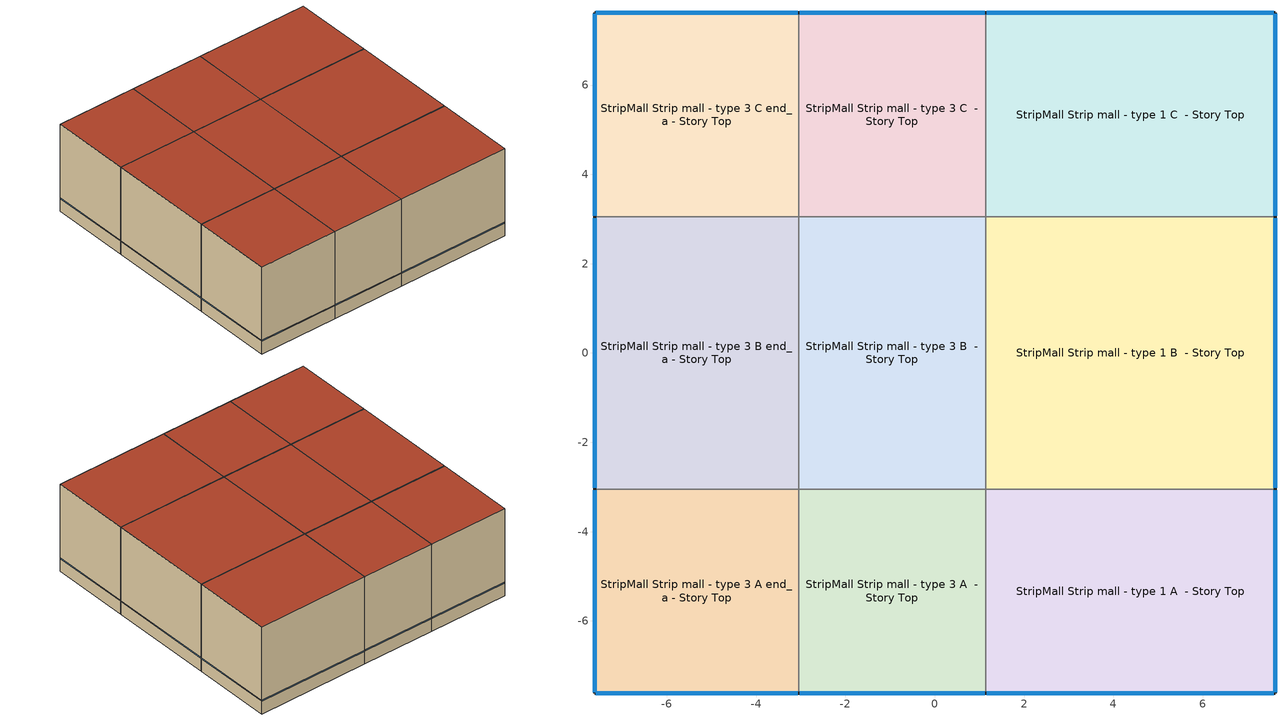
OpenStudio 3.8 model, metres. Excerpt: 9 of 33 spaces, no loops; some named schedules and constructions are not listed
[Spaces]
StripMall Strip mall - type 3 A end_a - Story Top
 floor adiabatic (Typical Interior Floor): -7.62,-7.62 -7.62,-3.05 -3.05,-3.05 -3.05,-7.62 z10.36
 wall outside: -7.62,-3.05 -7.62,-7.62 -3.05,-7.62 z10.36:15.54
 wall to StripMall Strip mall - type 3 B end_a - Story Top: -3.05,-3.05 -7.62,-3.05 z10.36:15.54
 wall to StripMall Strip mall - type 3 A  - Story Top: -3.05,-7.62 -3.05,-3.05 z10.36:15.54
 window (Window U-0.75 SHGC 0.65): -7.62,-3.07 -7.62,-7.59 / -7.59,-7.62 -3.07,-7.62 z11.13:11.18
 roof outside: -3.05,-7.62 -3.05,-3.05 -7.62,-3.05 -7.62,-7.62 z15.54
StripMall Strip mall - type 3 B end_a - Story Top
 floor adiabatic (Typical Interior Floor): -7.62,-3.05 -7.62,3.05 -3.05,3.05 -3.05,-3.05 z10.36
 wall outside: -7.62,3.05 -7.62,-3.05 z10.36:15.54
 wall to StripMall Strip mall - type 3 C end_a - Story Top: -3.05,3.05 -7.62,3.05 z10.36:15.54
 wall to StripMall Strip mall - type 3 B  - Story Top: -3.05,-3.05 -3.05,3.05 z10.36:15.54
 window (Window U-0.75 SHGC 0.65): -7.62,3.02 -7.62,-3.02 z11.13:11.18
 roof outside: -3.05,-3.05 -3.05,3.05 -7.62,3.05 -7.62,-3.05 z15.54
StripMall Strip mall - type 3 C end_a - Story Top
 floor adiabatic (Typical Interior Floor): -7.62,3.05 -7.62,7.62 -3.05,7.62 -3.05,3.05 z10.36
 wall outside: -3.05,7.62 -7.62,7.62 -7.62,3.05 z10.36:15.54
 wall to StripMall Strip mall - type 3 C  - Story Top: -3.05,3.05 -3.05,7.62 z10.36:15.54
 window (Window U-0.75 SHGC 0.65): -7.62,7.59 -7.62,3.07 / -3.07,7.62 -7.59,7.62 z11.13:11.18
 roof outside: -3.05,3.05 -3.05,7.62 -7.62,7.62 -7.62,3.05 z15.54
StripMall Strip mall - type 3 A  - Story Top
 floor adiabatic (Typical Interior Floor): -3.05,-7.62 -3.05,-3.05 1.14,-3.05 1.14,-7.62 z10.36
 wall outside: -3.05,-7.62 1.14,-7.62 z10.36:15.54
 wall to StripMall Strip mall - type 3 B  - Story Top: 1.14,-3.05 -3.05,-3.05 z10.36:15.54
 wall to StripMall Strip mall - type 1 A  - Story Top: 1.14,-7.62 1.14,-3.05 z10.36:15.54
 window (Window U-0.75 SHGC 0.65): -3.02,-7.62 1.12,-7.62 z11.13:11.18
 roof outside: 1.14,-7.62 1.14,-3.05 -3.05,-3.05 -3.05,-7.62 z15.54
StripMall Strip mall - type 3 B  - Story Top
 floor adiabatic (Typical Interior Floor): -3.05,-3.05 -3.05,3.05 1.14,3.05 1.14,-3.05 z10.36
 wall to StripMall Strip mall - type 3 C  - Story Top: 1.14,3.05 -3.05,3.05 z10.36:15.54
 wall to StripMall Strip mall - type 1 B  - Story Top: 1.14,-3.05 1.14,3.05 z10.36:15.54
 roof outside: 1.14,-3.05 1.14,3.05 -3.05,3.05 -3.05,-3.05 z15.54
StripMall Strip mall - type 3 C  - Story Top
 floor adiabatic (Typical Interior Floor): -3.05,3.05 -3.05,7.62 1.14,7.62 1.14,3.05 z10.36
 wall outside: 1.14,7.62 -3.05,7.62 z10.36:15.54
 wall to StripMall Strip mall - type 1 C  - Story Top: 1.14,3.05 1.14,7.62 z10.36:15.54
 window (Window U-0.75 SHGC 0.65): 1.12,7.62 -3.02,7.62 z11.13:11.18
 roof outside: 1.14,3.05 1.14,7.62 -3.05,7.62 -3.05,3.05 z15.54
StripMall Strip mall - type 1 A  - Story Top
 floor adiabatic (Typical Interior Floor): 1.14,-7.62 1.14,-3.05 7.62,-3.05 7.62,-7.62 z10.36
 wall outside: 1.14,-7.62 7.62,-7.62 7.62,-3.05 z10.36:15.54
 wall to StripMall Strip mall - type 1 B  - Story Top: 7.62,-3.05 1.14,-3.05 z10.36:15.54
 window (Window U-0.75 SHGC 0.65): 1.17,-7.62 7.59,-7.62 / 7.62,-7.59 7.62,-3.07 z11.13:11.18
 roof outside: 7.62,-7.62 7.62,-3.05 1.14,-3.05 1.14,-7.62 z15.54
StripMall Strip mall - type 1 B  - Story Top
 floor adiabatic (Typical Interior Floor): 1.14,-3.05 1.14,3.05 7.62,3.05 7.62,-3.05 z10.36
 wall outside: 7.62,-3.05 7.62,3.05 z10.36:15.54
 wall to StripMall Strip mall - type 1 C  - Story Top: 7.62,3.05 1.14,3.05 z10.36:15.54
 window (Window U-0.75 SHGC 0.65): 7.62,-3.02 7.62,3.02 z11.13:11.18
 roof outside: 7.62,-3.05 7.62,3.05 1.14,3.05 1.14,-3.05 z15.54
StripMall Strip mall - type 1 C  - Story Top
 floor adiabatic (Typical Interior Floor): 1.14,3.05 1.14,7.62 7.62,7.62 7.62,3.05 z10.36
 wall outside: 7.62,3.05 7.62,7.62 1.14,7.62 z10.36:15.54
 window (Window U-0.75 SHGC 0.65): 7.59,7.62 1.17,7.62 / 7.62,3.07 7.62,7.59 z11.13:11.18
 roof outside: 7.62,3.05 7.62,7.62 1.14,7.62 1.14,3.05 z15.54
[Schedule:Day]
Clothing Schedule Default Winter Clothes; FullServiceRestaurant Bldg Occ Summer Design Day; FoodService_Restaurant BLDG_LIGHT_EndUseData Summer Design Day; FoodService_Restaurant BLDG_EQUIP_EndUseData Summer Design Day; Mercantile_Retail BLDG_EQUIP_EndUseData Summer Design Day; StripMall Infil Half On Winter Design Day; FoodService_Restaurant BLDG_LIGHT_EndUseData Summer Design Day 1; Mercantile_Retail BLDG_LIGHT_EndUseData Summer Design Day 1; FoodService_Restaurant BLDG_EQUIP_EndUseData Summer Design Day 1; Mercantile_Retail BLDG_EQUIP_EndUseData Summer Design Day 1: 24, 0, 1
Clothing Schedule Summer Clothes: 24, 0, 0.5
Air Velocity Schedule Default: 24, 0, 0.2
Work Efficiency Schedule Default; FullServiceRestaurant Bldg Occ Winter Design Day; FoodService_Restaurant BLDG_LIGHT_EndUseData Winter Design Day; FoodService_Restaurant BLDG_EQUIP_EndUseData Winter Design Day; FullServiceRestaurant Gas Equip Winter Design Day; Mercantile_Retail BLDG_EQUIP_EndUseData Winter Design Day; FoodService_Restaurant BLDG_LIGHT_EndUseData Winter Design Day 1; Mercantile_Retail BLDG_LIGHT_EndUseData Winter Design Day 1; FoodService_Restaurant BLDG_EQUIP_EndUseData Winter Design Day 1; Mercantile_Retail BLDG_EQUIP_EndUseData Winter Design Day 1: 24, 0, 0
FullServiceRestaurant Bldg Occ Default: Average, 7, 30, 0, 7, 45, 0.0125, 8, 0, 0.025, 8, 15, 0.0375, 8, 30, 0.05, 8, 45, 0.0625, 9, 0, 0.075, 9, 15, 0.0875, 9, 30, 0.1, 9, 45, 0.175, 10, 0, 0.25, 10, 15, 0.325, 10, 30, 0.4, 12, 30, 0.4, 12, 45, 0.766667, 13, 0, 0.733333, 13, 15, 0.7, 13, 30, 0.625, 13, 45, 0.55, 14, 0, 0.475, 14, 15, 0.4, 14, 30, 0.35, 14, 45, 0.3, 15, 0, 0.25, 15, 15, 0.2, 15, 30, 0.2125, 15, 45, 0.225, 16, 0, 0.2375, 16, 15, 0.25, 16, 30, 0.3125, 16, 45, 0.375, 17, 0, 0.4375, 17, 15, 0.5, 17, 30, 0.7, 17, 37, 0.8, 17, 52, 0.6, 18, 0, 0.5, 18, 15, 0.4625, 18, 30, 0.425, 18, 45, 0.3875, 19, 0, 0.35, 19, 15, 0.3125, 19, 30, 0.275, 19, 45, 0.2375, 20, 0, 0.2, 20, 15, 0.1625, 20, 30, 0.125, 20, 45, 0.0875, 21, 0, 0.05, 21, 15, 0.0375, 21, 30, 0.025, 21, 45, 0.0125, 22, 0, 0, 24, 0, 0
FullServiceRestaurant Bldg Occ Sat Day: Average, 0, 15, 0.0125, 0, 30, 0, 10, 45, 0, 11, 0, 0.0125, 11, 15, 0.025, 11, 30, 0.0375, 11, 45, 0.05, 12, 0, 0.1625, 12, 15, 0.275, 12, 30, 0.3875, 12, 45, 0.5, 13, 45, 0.5, 14, 0, 0.475, 14, 15, 0.45, 14, 30, 0.425, 14, 45, 0.4, 15, 37, 0.5, 15, 52, 0.4625, 16, 7, 0.425, 16, 22, 0.3875, 16, 37, 0.35, 16, 52, 0.3375, 17, 7, 0.325, 17, 22, 0.3125, 17, 37, 0.3, 19, 37, 0.3, 19, 52, 0.4, 20, 7, 0.5, 20, 22, 0.6, 20, 37, 0.7, 20, 52, 0.621429, 21, 7, 0.592857, 21, 22, 0.564286, 21, 30, 0.55, 21, 45, 0.5, 22, 0, 0.45, 22, 15, 0.4, 22, 30, 0.35, 22, 45, 0.275, 23, 0, 0.2, 23, 15, 0.125, 23, 30, 0.05, 23, 45, 0.0375, 24, 0, 0.025
FullServiceRestaurant Bldg Occ Sun Day: Average, 0, 15, 0.0125, 0, 30, 0, 10, 45, 0, 11, 0, 0.0125, 11, 15, 0.025, 11, 30, 0.0375, 11, 45, 0.05, 12, 0, 0.1625, 12, 15, 0.275, 12, 30, 0.3875, 12, 45, 0.5, 13, 15, 0.5, 13, 30, 0.4625, 13, 45, 0.425, 14, 0, 0.3875, 14, 15, 0.35, 14, 30, 0.3125, 14, 45, 0.275, 15, 0, 0.2375, 15, 15, 0.2, 15, 37, 0.5, 15, 52, 0.45, 16, 7, 0.4, 16, 22, 0.35, 16, 37, 0.3, 16, 52, 0.275, 17, 7, 0.25, 17, 22, 0.225, 17, 37, 0.2, 17, 52, 0.2125, 18, 7, 0.225, 18, 22, 0.2375, 18, 37, 0.25, 18, 52, 0.275, 19, 7, 0.3, 19, 22, 0.325, 19, 37, 0.35, 19, 52, 0.4, 20, 7, 0.45, 20, 22, 0.5, 20, 37, 0.55, 20, 52, 0.307143, 21, 7, 0.264286, 21, 22, 0.221429, 21, 30, 0.2, 22, 30, 0.2, 22, 45, 0.1625, 23, 0, 0.125, 23, 15, 0.0875, 23, 30, 0.05, 23, 45, 0.0375, 24, 0, 0.025
FullServiceRestaurant Activity Default; autogen FullServiceRestaurant Activity 0_day_sch; autogen StripMall Activity 0_day_sch: Average, 24, 0, 120
FullServiceRestaurant Activity Winter Design Day; FullServiceRestaurant Activity Summer Design Day: 24, 0, 120
FoodService_Restaurant BLDG_LIGHT_EndUseData Default: Average, 0, 15, 0.448694, 0, 30, 0.414388, 0, 45, 0.390493, 1, 0, 0.366598, 1, 15, 0.342703, 1, 30, 0.318808, 1, 45, 0.307923, 2, 0, 0.297039, 2, 15, 0.286154, 2, 30, 0.27527, 2, 45, 0.270536, 3, 0, 0.265803, 3, 15, 0.261069, 3, 30, 0.256336, 3, 45, 0.258912, 4, 0, 0.261488, 4, 15, 0.264065, 4, 30, 0.266641, 4, 45, 0.268898, 5, 0, 0.271156, 5, 15, 0.273413, 5, 30, 0.27567, 5, 45, 0.28172, 6, 0, 0.287771, 6, 15, 0.293821, 6, 30, 0.299872, 6, 45, 0.327251, 7, 0, 0.354631, 7, 15, 0.382011, 7, 30, 0.409391, 7, 45, 0.441211, 8, 0, 0.473031, 8, 15, 0.504852, 8, 30, 0.536672, 8, 45, 0.564383, 9, 0, 0.592093, 9, 15, 0.619803, 9, 30, 0.647513, 9, 45, 0.66562, 10, 0, 0.683728, 10, 15, 0.701835, 10, 30, 0.719943, 10, 45, 0.727528, 11, 0, 0.735112, 11, 15, 0.742697, 11, 30, 0.750282, 11, 45, 0.751146, 12, 0, 0.752009, 12, 15, 0.752873, 12, 30, 0.753736, 12, 45, 0.754057, 13, 0, 0.754377, 13, 15, 0.754698, 13, 30, 0.755019, 13, 45, 0.755124, 14, 0, 0.755229, 14, 15, 0.755334, 14, 30, 0.755439, 14, 45, 0.75514, 15, 0, 0.754842, 15, 15, 0.754543, 15, 30, 0.754245, 15, 45, 0.754332, 16, 0, 0.754418, 16, 15, 0.754505, 16, 30, 0.754592, 16, 45, 0.754481, 17, 0, 0.75437, 17, 15, 0.754259, 17, 30, 0.754149, 17, 45, 0.757791, 18, 0, 0.761434, 18, 15, 0.765076, 18, 30, 0.768719, 18, 45, 0.768791, 19, 0, 0.768863, 19, 15, 0.768935, 19, 30, 0.769007, 19, 45, 0.76771, 20, 0, 0.766413, 20, 15, 0.765115, 20, 30, 0.763818, 20, 45, 0.758298, 21, 0, 0.752779, 21, 15, 0.747259, 21, 30, 0.741739, 21, 45, 0.726026, 22, 0, 0.710313, 22, 15, 0.6946, 22, 30, 0.678887, 22, 45, 0.647068, 23, 0, 0.61525, 23, 15, 0.583431, 23, 30, 0.551612, 23, 45, 0.517306, 24, 0, 0.483
FoodService_Restaurant BLDG_EQUIP_EndUseData Default: Average, 0, 15, 0.0378502, 0, 30, 0.039093, 0, 45, 0.0403358, 1, 0, 0.0415787, 1, 15, 0.0428215, 1, 30, 0.0440643, 1, 45, 0.0453072, 2, 0, 0.04655, 2, 15, 0.0477928, 2, 30, 0.0490357, 2, 45, 0.0502785, 3, 0, 0.0515213, 3, 15, 0.0527642, 3, 30, 0.054007, 3, 45, 0.0552498, 4, 0, 0.0564927, 4, 15, 0.0577355, 4, 30, 0.0589783, 4, 45, 0.0602212, 5, 0, 0.061464, 5, 15, 0.0627068, 5, 30, 0.0639497, 5, 45, 0.0651925, 6, 0, 0.0664353, 6, 15, 0.0676782, 6, 30, 0.068921, 6, 45, 0.0901505, 7, 0, 0.11138, 7, 15, 0.132609, 7, 30, 0.153839, 7, 45, 0.15955, 8, 0, 0.165261, 8, 15, 0.170972, 8, 30, 0.176683, 8, 45, 0.181556, 9, 0, 0.186428, 9, 15, 0.191301, 9, 30, 0.196174, 9, 45, 0.214018, 10, 0, 0.231862, 10, 15, 0.249706, 10, 30, 0.26755, 10, 45, 0.297036, 11, 0, 0.326521, 11, 15, 0.356007, 11, 30, 0.385492, 11, 45, 0.406222, 12, 0, 0.426951, 12, 15, 0.44768, 12, 30, 0.46841, 12, 45, 0.53277, 13, 0, 0.530676, 13, 15, 0.528583, 13, 30, 0.530897, 13, 45, 0.533211, 14, 0, 0.535525, 14, 15, 0.537839, 14, 30, 0.536925, 14, 45, 0.536011, 15, 0, 0.535097, 15, 15, 0.534183, 15, 30, 0.534993, 15, 45, 0.535802, 16, 0, 0.536612, 16, 15, 0.537422, 16, 30, 0.539933, 16, 45, 0.542444, 17, 0, 0.544955, 17, 15, 0.547466, 17, 30, 0.460248, 17, 45, 0.437512, 18, 0, 0.414776, 18, 15, 0.374302, 18, 30, 0.333829, 18, 45, 0.293355, 19, 0, 0.252882, 19, 15, 0.216473, 19, 30, 0.180064, 19, 45, 0.143655, 20, 0, 0.107246, 20, 15, 0.093217, 20, 30, 0.079188, 20, 45, 0.065159, 21, 0, 0.05113, 21, 15, 0.047371, 21, 30, 0.043612, 21, 45, 0.039853, 22, 0, 0.036094, 22, 15, 0.0349795, 22, 30, 0.033865, 22, 45, 0.0327505, 23, 0, 0.031636, 23, 15, 0.0328788, 23, 30, 0.0341217, 23, 45, 0.0353645, 24, 0, 0.0366073
FoodService_Restaurant BLDG_EQUIP_EndUseData Fri Day: Average, 0, 15, 0.215645, 0, 30, 0.216512, 0, 45, 0.217379, 1, 0, 0.218246, 1, 15, 0.219113, 1, 30, 0.21998, 1, 45, 0.220847, 2, 0, 0.221714, 2, 15, 0.222581, 2, 30, 0.223448, 2, 45, 0.224315, 3, 0, 0.225182, 3, 15, 0.226049, 3, 30, 0.226916, 3, 45, 0.227783, 4, 0, 0.22865, 4, 15, 0.229517, 4, 30, 0.230384, 4, 45, 0.231251, 5, 0, 0.232118, 5, 15, 0.232985, 5, 30, 0.233852, 5, 45, 0.234719, 6, 0, 0.235586, 6, 15, 0.236453, 6, 30, 0.23732, 6, 45, 0.251915, 7, 0, 0.26651, 7, 15, 0.281105, 7, 30, 0.2957, 7, 45, 0.299749, 8, 0, 0.303798, 8, 15, 0.307847, 8, 30, 0.311896, 8, 45, 0.315202, 9, 0, 0.318508, 9, 15, 0.321815, 9, 30, 0.325121, 9, 45, 0.337185, 10, 0, 0.34925, 10, 15, 0.361314, 10, 30, 0.373378, 10, 45, 0.396587, 11, 0, 0.419795, 11, 15, 0.443004, 11, 30, 0.466212, 11, 45, 0.482079, 12, 0, 0.497947, 12, 15, 0.513814, 12, 30, 0.529681, 12, 45, 0.603744, 13, 0, 0.598293, 13, 15, 0.592842, 13, 30, 0.589391, 13, 45, 0.585941, 14, 0, 0.58249, 14, 15, 0.57904, 14, 30, 0.577627, 14, 45, 0.576213, 15, 0, 0.5748, 15, 15, 0.573386, 15, 30, 0.572967, 15, 45, 0.572548, 16, 0, 0.572129, 16, 15, 0.57171, 16, 30, 0.575993, 16, 45, 0.580277, 17, 0, 0.584561, 17, 15, 0.588845, 17, 30, 0.536706, 17, 45, 0.523749, 18, 0, 0.510793, 18, 15, 0.495639, 18, 30, 0.480485, 18, 45, 0.465332, 19, 0, 0.450178, 19, 15, 0.424314, 19, 30, 0.398449, 19, 45, 0.372585, 20, 0, 0.346721, 20, 15, 0.316535, 20, 30, 0.286349, 20, 45, 0.256163, 21, 0, 0.225977, 21, 15, 0.223087, 21, 30, 0.220197, 21, 45, 0.217307, 22, 0, 0.214417, 22, 15, 0.213641, 22, 30, 0.212864, 22, 45, 0.212087, 23, 0, 0.21131, 23, 15, 0.212177, 23, 30, 0.213044, 23, 45, 0.213911, 24, 0, 0.214778
FoodService_Restaurant BLDG_EQUIP_EndUseData Sat Day: Average, 0, 15, 0.11314, 0, 30, 0.101791, 0, 45, 0.100027, 1, 0, 0.0982634, 1, 15, 0.0964996, 1, 30, 0.0947357, 1, 45, 0.0956441, 2, 0, 0.0965525, 2, 15, 0.0974609, 2, 30, 0.0983693, 2, 45, 0.0992777, 3, 0, 0.100186, 3, 15, 0.101094, 3, 30, 0.102003, 3, 45, 0.102911, 4, 0, 0.10382, 4, 15, 0.104728, 4, 30, 0.105636, 4, 45, 0.106545, 5, 0, 0.107453, 5, 15, 0.108362, 5, 30, 0.10927, 5, 45, 0.110178, 6, 0, 0.111087, 6, 15, 0.111995, 6, 30, 0.112904, 6, 45, 0.113812, 7, 0, 0.11472, 7, 15, 0.115629, 7, 30, 0.116537, 7, 45, 0.117445, 8, 0, 0.118354, 8, 15, 0.119262, 8, 30, 0.120171, 8, 45, 0.121079, 9, 0, 0.139663, 9, 15, 0.158246, 9, 30, 0.17683, 9, 45, 0.195414, 10, 0, 0.200716, 10, 15, 0.206019, 10, 30, 0.211321, 10, 45, 0.216623, 11, 0, 0.219629, 11, 15, 0.222635, 11, 30, 0.225641, 11, 45, 0.228647, 12, 0, 0.244652, 12, 15, 0.260656, 12, 30, 0.276661, 12, 45, 0.292665, 13, 0, 0.326685, 13, 15, 0.360704, 13, 30, 0.394724, 13, 45, 0.428743, 14, 0, 0.450491, 14, 15, 0.472239, 14, 30, 0.493986, 14, 45, 0.515734, 15, 0, 0.631571, 15, 15, 0.627855, 15, 30, 0.624139, 15, 37, 0.622281, 15, 52, 0.617063, 16, 7, 0.611845, 16, 22, 0.606626, 16, 37, 0.601408, 16, 52, 0.596763, 17, 7, 0.592119, 17, 22, 0.587474, 17, 37, 0.58283, 17, 52, 0.582119, 18, 7, 0.581407, 18, 22, 0.580696, 18, 37, 0.579984, 18, 52, 0.579152, 19, 7, 0.578319, 19, 22, 0.577487, 19, 37, 0.576654, 19, 52, 0.57503, 20, 7, 0.573406, 20, 22, 0.571781, 20, 37, 0.570157, 20, 52, 0.451898, 21, 7, 0.431351, 21, 22, 0.410803, 21, 30, 0.40053, 21, 45, 0.366266, 22, 0, 0.332002, 22, 15, 0.297738, 22, 30, 0.263474, 22, 45, 0.234402, 23, 0, 0.20533, 23, 15, 0.176258, 23, 30, 0.147186, 23, 45, 0.135837, 24, 0, 0.124489
FoodService_Restaurant BLDG_EQUIP_EndUseData Sun Day: Average, 0, 15, 0.112795, 0, 30, 0.101812, 0, 45, 0.0995805, 1, 0, 0.097349, 1, 15, 0.0951174, 1, 30, 0.0928859, 1, 45, 0.0936601, 2, 0, 0.0944342, 2, 15, 0.0952084, 2, 30, 0.0959826, 2, 45, 0.0967568, 3, 0, 0.097531, 3, 15, 0.0983051, 3, 30, 0.0990793, 3, 45, 0.0998535, 4, 0, 0.100628, 4, 15, 0.101402, 4, 30, 0.102176, 4, 45, 0.10295, 5, 0, 0.103724, 5, 15, 0.104499, 5, 30, 0.105273, 5, 45, 0.106047, 6, 0, 0.106821, 6, 15, 0.107595, 6, 30, 0.108369, 6, 45, 0.109144, 7, 0, 0.109918, 7, 15, 0.110692, 7, 30, 0.111466, 7, 45, 0.11224, 8, 0, 0.113015, 8, 15, 0.113789, 8, 30, 0.114563, 8, 45, 0.115337, 9, 0, 0.131975, 9, 15, 0.148614, 9, 30, 0.165252, 9, 45, 0.18189, 10, 0, 0.188243, 10, 15, 0.194595, 10, 30, 0.200947, 10, 45, 0.207299, 11, 0, 0.209913, 11, 15, 0.212527, 11, 30, 0.21514, 11, 45, 0.217754, 12, 0, 0.230114, 12, 15, 0.242474, 12, 30, 0.254834, 12, 45, 0.267193, 13, 0, 0.298151, 13, 15, 0.329109, 13, 30, 0.360068, 13, 45, 0.391026, 14, 0, 0.41916, 14, 15, 0.447295, 14, 30, 0.47543, 14, 45, 0.503565, 15, 0, 0.619239, 15, 15, 0.615987, 15, 30, 0.612736, 15, 37, 0.61111, 15, 52, 0.605915, 16, 7, 0.600719, 16, 22, 0.595524, 16, 37, 0.590329, 16, 52, 0.586164, 17, 7, 0.581999, 17, 22, 0.577835, 17, 37, 0.57367, 17, 52, 0.569571, 18, 7, 0.565471, 18, 22, 0.561372, 18, 37, 0.557273, 18, 52, 0.55722, 19, 7, 0.557167, 19, 22, 0.557113, 19, 37, 0.55706, 19, 52, 0.554545, 20, 7, 0.55203, 20, 22, 0.549514, 20, 37, 0.546999, 20, 52, 0.386375, 21, 7, 0.3447, 21, 22, 0.303025, 21, 30, 0.282188, 21, 45, 0.250854, 22, 0, 0.21952, 22, 15, 0.188186, 22, 30, 0.156852, 22, 45, 0.154075, 23, 0, 0.151298, 23, 15, 0.14852, 23, 30, 0.145743, 23, 45, 0.13476, 24, 0, 0.123778
FullServiceRestaurant Infil Half On Default; FullServiceRestaurant Infil Half On Winter Design Day; FullServiceRestaurant Infil Half On Summer Design Day; FullServiceRestaurant Infil Half On Default|WntrDsn|SmrDsn|Sun|Sat Day: 5, 0, 1, 24, 0, 0.5
FullServiceRestaurant Gas Equip Default; autogen FullServiceRestaurant Gas Equip 1_day_sch: Average, 0, 15, 0.0275, 0, 30, 0.02, 4, 30, 0.02, 4, 45, 0.0275, 5, 0, 0.035, 5, 15, 0.0425, 5, 30, 0.05, 5, 45, 0.0625, 6, 0, 0.075, 6, 15, 0.0875, 6, 30, 0.1, 6, 45, 0.1125, 7, 0, 0.125, 7, 15, 0.1375, 7, 30, 0.15, 7, 45, 0.1625, 8, 0, 0.175, 8, 15, 0.1875, 8, 30, 0.2, 8, 45, 0.1875, 9, 0, 0.175, 9, 15, 0.1625, 9, 30, 0.15, 9, 45, 0.175, 10, 0, 0.2, 10, 15, 0.225, 10, 30, 0.25, 12, 30, 0.25, 12, 45, 0.2375, 13, 0, 0.225, 13, 15, 0.2125, 13, 30, 0.2, 13, 45, 0.1875, 14, 0, 0.175, 14, 15, 0.1625, 14, 30, 0.15, 14, 45, 0.1625, 15, 0, 0.175, 15, 15, 0.1875, 15, 30, 0.2, 15, 45, 0.225, 16, 0, 0.25, 16, 15, 0.275, 16, 30, 0.3, 18, 0, 0.3, 18, 15, 0.2875, 18, 30, 0.275, 18, 45, 0.2625, 19, 0, 0.25, 19, 15, 0.2375, 19, 30, 0.225, 19, 45, 0.2125, 20, 0, 0.2, 20, 30, 0.2, 20, 45, 0.1875, 21, 0, 0.175, 21, 15, 0.1625, 21, 30, 0.15, 21, 45, 0.1375, 22, 0, 0.125, 22, 15, 0.1125, 22, 30, 0.1, 22, 45, 0.0875, 23, 0, 0.075, 23, 15, 0.0625, 23, 30, 0.05, 23, 45, 0.0425, 24, 0, 0.035
FullServiceRestaurant Gas Equip Default|Sun Day: Average, 9, 45, 0.02, 10, 0, 0.0275, 10, 15, 0.035, 10, 30, 0.0425, 10, 45, 0.05, 11, 0, 0.0625, 11, 15, 0.075, 11, 30, 0.0875, 11, 45, 0.1, 12, 0, 0.1125, 12, 15, 0.125, 12, 30, 0.1375, 12, 45, 0.15, 13, 0, 0.1625, 13, 15, 0.175, 13, 30, 0.1875, 13, 45, 0.2, 14, 0, 0.1875, 14, 15, 0.175, 14, 30, 0.1625, 14, 45, 0.15, 15, 0, 0.207143, 15, 11, 0.25, 15, 26, 0.221429, 15, 37, 0.2, 15, 52, 0.1875, 16, 7, 0.175, 16, 22, 0.1625, 16, 37, 0.15, 16, 52, 0.1625, 17, 7, 0.175, 17, 22, 0.1875, 17, 37, 0.2, 17, 52, 0.225, 18, 7, 0.25, 18, 22, 0.275, 18, 37, 0.3, 19, 33, 0.3, 19, 48, 0.186667, 20, 3, 0.173333, 20, 18, 0.16, 20, 30, 0.15, 20, 45, 0.1375, 21, 0, 0.125, 21, 15, 0.1125, 21, 30, 0.1, 21, 45, 0.0875, 22, 0, 0.075, 22, 15, 0.0625, 22, 30, 0.05, 22, 45, 0.0425, 23, 0, 0.035, 23, 15, 0.0275, 23, 30, 0.02, 24, 0, 0.02
FullServiceRestaurant Gas Equip Summer Design Day: 24, 0, 0.25
StripMall Bldg Occ Sat Day: Average, 11, 45, 0, 12, 0, 0.025, 12, 15, 0.05, 12, 30, 0.075, 12, 45, 0.1, 13, 0, 0.125, 13, 15, 0.15, 13, 30, 0.175, 13, 45, 0.2, 14, 0, 0.275, 14, 15, 0.35, 14, 30, 0.425, 14, 45, 0.5, 18, 37, 0.8, 18, 52, 0.75, 19, 7, 0.7, 19, 22, 0.65, 19, 37, 0.6, 19, 52, 0.371429, 20, 3, 0.2, 20, 18, 0.142857, 20, 30, 0.1, 20, 45, 0.075, 21, 0, 0.05, 21, 15, 0.025, 21, 30, 0, 24, 0, 0
StripMall Bldg Occ Sun Day: Average, 13, 45, 0, 14, 0, 0.025, 14, 15, 0.05, 14, 30, 0.075, 14, 45, 0.1, 15, 0, 0.125, 15, 15, 0.15, 15, 30, 0.175, 15, 45, 0.2, 18, 37, 0.4, 18, 52, 0.35, 19, 7, 0.3, 19, 22, 0.25, 19, 37, 0.2, 19, 52, 0.175, 20, 7, 0.15, 20, 22, 0.125, 20, 37, 0.1, 20, 52, 0.075, 21, 7, 0.05, 21, 22, 0.025, 21, 37, 0, 24, 0, 0
Mercantile_Retail BLDG_LIGHT_EndUseData Sun Day: Average, 0, 15, 0.0634139, 0, 30, 0.0606145, 0, 45, 0.0575893, 1, 0, 0.0545642, 1, 15, 0.0515391, 1, 30, 0.0485139, 1, 45, 0.0485685, 2, 0, 0.048623, 2, 15, 0.0486776, 2, 30, 0.0487321, 2, 45, 0.0487866, 3, 0, 0.0488412, 3, 15, 0.0488957, 3, 30, 0.0489503, 3, 45, 0.0490048, 4, 0, 0.0490594, 4, 15, 0.0491139, 4, 30, 0.0491685, 4, 45, 0.049223, 5, 0, 0.0492775, 5, 15, 0.0493321, 5, 30, 0.0493866, 5, 45, 0.0494412, 6, 0, 0.0494957, 6, 15, 0.0495503, 6, 30, 0.0496048, 6, 45, 0.0496593, 7, 0, 0.0497139, 7, 15, 0.0497684, 7, 30, 0.049823, 7, 45, 0.0498775, 8, 0, 0.0499321, 8, 15, 0.0499866, 8, 30, 0.0500411, 8, 45, 0.0500957, 9, 0, 0.0509694, 9, 15, 0.051843, 9, 30, 0.0527167, 9, 45, 0.0535904, 10, 0, 0.0557099, 10, 15, 0.0578295, 10, 30, 0.059949, 10, 45, 0.0620685, 11, 0, 0.0664514, 11, 15, 0.0708342, 11, 30, 0.075217, 11, 45, 0.0795999, 12, 0, 0.104134, 12, 15, 0.128668, 12, 30, 0.153202, 12, 45, 0.177736, 13, 0, 0.254614, 13, 15, 0.331491, 13, 30, 0.408369, 13, 45, 0.485247, 14, 0, 0.570651, 14, 15, 0.656055, 14, 30, 0.741459, 14, 45, 0.826863, 15, 0, 0.969969, 15, 15, 0.97007, 15, 30, 0.970171, 15, 37, 0.970222, 15, 52, 0.970236, 16, 7, 0.97025, 16, 22, 0.970264, 16, 37, 0.970279, 16, 52, 0.970229, 17, 7, 0.970179, 17, 22, 0.97013, 17, 37, 0.97008, 17, 52, 0.969997, 18, 7, 0.969915, 18, 22, 0.969832, 18, 37, 0.969749, 18, 52, 0.969234, 19, 7, 0.968719, 19, 22, 0.968205, 19, 37, 0.96769, 19, 52, 0.959638, 20, 7, 0.951586, 20, 22, 0.943534, 20, 37, 0.935482, 20, 52, 0.354866, 21, 7, 0.295814, 21, 22, 0.236762, 21, 30, 0.207236, 21, 45, 0.183295, 22, 0, 0.159353, 22, 15, 0.135412, 22, 30, 0.111471, 22, 45, 0.101556, 23, 0, 0.0916416, 23, 15, 0.0817269, 23, 30, 0.0718122, 23, 45, 0.0690128, 24, 0, 0.0662134
Mercantile_Retail BLDG_EQUIP_EndUseData Default: Average, 0, 15, 0.445317, 0, 30, 0.44476, 0, 45, 0.444203, 1, 0, 0.443647, 1, 15, 0.44309, 1, 30, 0.442533, 1, 45, 0.441977, 2, 0, 0.44142, 2, 15, 0.440863, 2, 30, 0.440307, 2, 45, 0.43975, 3, 0, 0.439193, 3, 15, 0.438637, 3, 30, 0.43808, 3, 45, 0.437523, 4, 0, 0.436967, 4, 15, 0.43641, 4, 30, 0.435853, 4, 45, 0.435297, 5, 0, 0.43474, 5, 15, 0.434183, 5, 30, 0.433627, 5, 45, 0.43307, 6, 0, 0.432513, 6, 15, 0.431957, 6, 30, 0.4314, 6, 45, 0.428325, 7, 0, 0.42525, 7, 15, 0.422175, 7, 30, 0.4191, 7, 45, 0.4186, 8, 0, 0.4181, 8, 15, 0.4176, 8, 30, 0.4171, 8, 45, 0.417625, 9, 0, 0.41815, 9, 15, 0.418675, 9, 30, 0.4192, 9, 45, 0.420075, 10, 0, 0.42095, 10, 15, 0.421825, 10, 30, 0.4227, 10, 45, 0.425075, 11, 0, 0.42745, 11, 15, 0.429825, 11, 30, 0.4322, 11, 45, 0.4372, 12, 0, 0.4422, 12, 15, 0.4472, 12, 30, 0.4522, 12, 45, 0.6537, 13, 0, 0.6766, 13, 15, 0.6995, 13, 30, 0.712125, 13, 45, 0.72475, 14, 0, 0.737375, 14, 15, 0.75, 14, 30, 0.75605, 14, 45, 0.7621, 15, 0, 0.76815, 15, 15, 0.7742, 15, 30, 0.776275, 15, 45, 0.77835, 16, 0, 0.780425, 16, 15, 0.7825, 16, 30, 0.783725, 16, 45, 0.78495, 17, 0, 0.786175, 17, 15, 0.7874, 17, 30, 0.7314, 17, 45, 0.7161, 18, 0, 0.7008, 18, 15, 0.686175, 18, 30, 0.67155, 18, 45, 0.656925, 19, 0, 0.6423, 19, 15, 0.62796, 19, 30, 0.61362, 19, 45, 0.59928, 20, 0, 0.58494, 20, 15, 0.571605, 20, 30, 0.55827, 20, 45, 0.544935, 21, 0, 0.5316, 21, 15, 0.5181, 21, 30, 0.5046, 21, 45, 0.4911, 22, 0, 0.4776, 22, 15, 0.470225, 22, 30, 0.46285, 22, 45, 0.455475, 23, 0, 0.4481, 23, 15, 0.447543, 23, 30, 0.446987, 23, 45, 0.44643, 24, 0, 0.445873
Mercantile_Retail BLDG_EQUIP_EndUseData Wknd Day: Average, 0, 15, 0.187084, 0, 30, 0.183462, 0, 45, 0.176831, 1, 0, 0.1702, 1, 15, 0.16357, 1, 30, 0.156939, 1, 45, 0.156016, 2, 0, 0.155093, 2, 15, 0.15417, 2, 30, 0.153247, 2, 45, 0.152324, 3, 0, 0.151401, 3, 15, 0.150478, 3, 30, 0.149555, 3, 45, 0.148632, 4, 0, 0.147709, 4, 15, 0.146786, 4, 30, 0.145863, 4, 45, 0.14494, 5, 0, 0.144017, 5, 15, 0.143094, 5, 30, 0.142171, 5, 45, 0.141248, 6, 0, 0.140325, 6, 15, 0.139401, 6, 30, 0.138478, 6, 45, 0.137555, 7, 0, 0.136632, 7, 15, 0.135709, 7, 30, 0.134786, 7, 45, 0.133863, 8, 0, 0.13294, 8, 15, 0.132017, 8, 30, 0.131094, 8, 45, 0.130171, 9, 0, 0.125505, 9, 15, 0.120839, 9, 30, 0.116173, 9, 45, 0.111507, 10, 0, 0.110218, 10, 15, 0.108929, 10, 30, 0.107639, 10, 45, 0.10635, 11, 0, 0.110832, 11, 15, 0.115314, 11, 30, 0.119795, 11, 45, 0.124277, 12, 0, 0.130908, 12, 15, 0.137538, 12, 30, 0.144169, 12, 45, 0.1508, 13, 0, 0.158904, 13, 15, 0.167008, 13, 30, 0.175112, 13, 45, 0.183216, 14, 0, 0.193837, 14, 15, 0.204459, 14, 30, 0.21508, 14, 45, 0.225701, 15, 0, 0.346035, 15, 15, 0.36519, 15, 30, 0.384345, 15, 37, 0.393923, 15, 52, 0.414735, 16, 7, 0.435548, 16, 22, 0.456361, 16, 37, 0.477174, 16, 52, 0.502407, 17, 7, 0.52764, 17, 22, 0.552873, 17, 37, 0.578107, 17, 52, 0.597262, 18, 7, 0.616417, 18, 22, 0.635572, 18, 37, 0.654727, 18, 52, 0.665962, 19, 7, 0.677198, 19, 22, 0.688433, 19, 37, 0.699668, 19, 52, 0.702001, 20, 7, 0.704334, 20, 22, 0.706667, 20, 37, 0.709, 20, 52, 0.510853, 21, 7, 0.478226, 21, 22, 0.445599, 21, 30, 0.429286, 21, 45, 0.395384, 22, 0, 0.361482, 22, 15, 0.32758, 22, 30, 0.293677, 22, 45, 0.269746, 23, 0, 0.245814, 23, 15, 0.221882, 23, 30, 0.197951, 23, 45, 0.194329, 24, 0, 0.190706
StripMall Infil Half On Default; StripMall Infil Half On Summer Design Day: 6, 0, 1, 21, 0, 0.5, 24, 0, 1
StripMall Infil Half On Sat Day: 6, 0, 1, 22, 0, 0.5, 24, 0, 1
StripMall Infil Half On Sun Day: 8, 0, 1, 17, 0, 0.5, 24, 0, 1
33 space(s) Occ Sch Sunday 1: Average, 0, 15, 0.00235955, 0, 30, 0, 9, 45, 0, 10, 0, 0.00235955, 10, 15, 0.0047191, 10, 30, 0.00707866, 10, 45, 0.00943821, 11, 0, 0.0286401, 11, 15, 0.047842, 11, 30, 0.0670438, 11, 45, 0.0862457, 12, 0, 0.0646843, 12, 15, 0.0431229, 12, 30, 0.0215614, 12, 45, 0, 13, 0, 0.0109841, 13, 15, 0.0219682, 13, 30, 0.0329524, 13, 45, 0.0439365, 14, 0, 0.0362883, 14, 15, 0.0286401, 14, 30, 0.0209919, 14, 45, 0.0133437, 15, 0, 0.0109725, 15, 15, 0.021945, 15, 30, 0.0329175, 15, 37, 0.0384037, 15, 52, 0.0336033, 16, 7, 0.0288028, 16, 22, 0.0240023, 16, 37, 0.0192019, 16, 52, 0.0168423, 17, 7, 0.0144828, 17, 22, 0.0121232, 17, 37, 0.00976366, 17, 52, 0.00927548, 18, 7, 0.0087873, 18, 22, 0.00829911, 18, 37, 0.00781093, 18, 52, 0.0121232, 19, 7, 0.0164355, 19, 22, 0.0207478, 19, 37, 0.0250601, 19, 52, 0.0202596, 20, 7, 0.0154591, 20, 22, 0.0106587, 20, 37, 0.0058582, 20, 52, 0.0204572, 21, 7, 0.0122743, 21, 22, 0.00409144, 21, 30, 0, 22, 30, 0, 22, 45, 0.00235955, 23, 0, 0.0047191, 23, 15, 0.00707866, 23, 30, 0.00943821, 23, 45, 0.00707866, 24, 0, 0.0047191
33 space(s) Occ Sch Saturday 1: Average, 0, 15, 0.00235955, 0, 30, 0, 9, 45, 0, 10, 0, 0.00235955, 10, 15, 0.0047191, 10, 30, 0.00707866, 10, 45, 0.00943821, 11, 0, 0.031976, 11, 15, 0.0545138, 11, 30, 0.0770516, 11, 45, 0.0995894, 12, 0, 0.0781093, 12, 15, 0.0566293, 12, 30, 0.0351492, 12, 45, 0.0136691, 13, 0, 0.0154591, 13, 15, 0.0172491, 13, 30, 0.0190391, 13, 45, 0.0208292, 14, 0, 0.0218055, 14, 15, 0.0227819, 14, 30, 0.0237583, 14, 45, 0.0247346, 15, 0, 0.00818288, 15, 15, 0.0163658, 15, 30, 0.0245486, 15, 37, 0.0286401, 15, 52, 0.0238396, 16, 7, 0.0190391, 16, 22, 0.0142387, 16, 37, 0.00943821, 16, 52, 0.00707866, 17, 7, 0.0047191, 17, 22, 0.00235955, 17, 37, 0, 17, 52, 0.0067532, 18, 7, 0.0135064, 18, 22, 0.0202596, 18, 37, 0.0270128, 18, 52, 0.0260364, 19, 7, 0.0250601, 19, 22, 0.0240837, 19, 37, 0.0231073, 19, 52, 0.0269314, 20, 7, 0.0307555, 20, 22, 0.0345796, 20, 37, 0.0384037, 20, 52, 0.0342193, 21, 7, 0.0358931, 21, 22, 0.0375669, 21, 30, 0.0384037, 21, 45, 0.0288028, 22, 0, 0.0192019, 22, 15, 0.00960094, 22, 30, 0, 22, 45, 0.00235955, 23, 0, 0.0047191, 23, 15, 0.00707866, 23, 30, 0.00943821, 23, 45, 0.00707866, 24, 0, 0.0047191
FullServiceRestaurant ClgSetp Kitchen Default; autogen FullServiceRestaurant ClgSetp 0_day_sch; autogen FullServiceRestaurant ClgSetp Kitchen 0_day_sch: Average, 1, 0, 23.3333, 5, 0, 27.2222, 24, 0, 23.3333
StripMall HtgSetp Sat Day: Average, 11, 15, 15.5556, 21, 0, 20, 24, 0, 15.5556
StripMall HtgSetp Sun Day: Average, 13, 15, 15.5556, 21, 7, 20, 24, 0, 15.5556
StripMall ClgSetp Sat Day: Average, 11, 15, 27.2222, 21, 0, 23.3333, 24, 0, 27.2222
StripMall ClgSetp Sun Day: Average, 13, 15, 27.2222, 21, 7, 23.3333, 24, 0, 27.2222
Building Hours of Operation NonResidential Sunday: 12, 15, 0, 23, 0, 1, 24, 0, 0
autogen FoodService_Restaurant BLDG_LIGHT_EndUseData 0_day_sch: Average, 0, 15, 0.312561, 0, 30, 0.263674, 0, 45, 0.229624, 1, 0, 0.195574, 1, 15, 0.161524, 1, 30, 0.127474, 1, 45, 0.111963, 2, 0, 0.0964524, 2, 15, 0.0809418, 2, 30, 0.0654312, 2, 45, 0.058686, 3, 0, 0.0519408, 3, 15, 0.0451956, 3, 30, 0.0384504, 3, 45, 0.0421217, 4, 0, 0.0457931, 4, 15, 0.0494645, 4, 30, 0.0531359, 4, 45, 0.0563524, 5, 0, 0.0595689, 5, 15, 0.0627854, 5, 30, 0.0660018, 5, 45, 0.0746237, 6, 0, 0.0832456, 6, 15, 0.0918675, 6, 30, 0.100489, 6, 45, 0.139505, 7, 0, 0.178521, 7, 15, 0.217538, 7, 30, 0.256554, 7, 45, 0.301898, 8, 0, 0.347242, 8, 15, 0.392586, 8, 30, 0.43793, 8, 45, 0.477417, 9, 0, 0.516904, 9, 15, 0.556391, 9, 30, 0.595878, 9, 45, 0.621681, 10, 0, 0.647484, 10, 15, 0.673287, 10, 30, 0.69909, 10, 45, 0.709899, 11, 0, 0.720707, 11, 15, 0.731516, 11, 30, 0.742324, 11, 45, 0.743555, 12, 0, 0.744785, 12, 15, 0.746015, 12, 30, 0.747246, 12, 45, 0.747703, 13, 0, 0.74816, 13, 15, 0.748616, 13, 30, 0.749073, 13, 45, 0.749223, 14, 0, 0.749373, 14, 15, 0.749523, 14, 30, 0.749673, 14, 45, 0.749247, 15, 0, 0.748822, 15, 15, 0.748396, 15, 30, 0.747971, 15, 45, 0.748094, 16, 0, 0.748218, 16, 15, 0.748342, 16, 30, 0.748465, 16, 45, 0.748308, 17, 0, 0.74815, 17, 15, 0.747992, 17, 30, 0.747834, 17, 45, 0.753024, 18, 0, 0.758215, 18, 15, 0.763405, 18, 30, 0.768596, 18, 45, 0.768699, 19, 0, 0.768802, 19, 15, 0.768904, 19, 30, 0.769007, 19, 45, 0.767159, 20, 0, 0.76531, 20, 15, 0.763462, 20, 30, 0.761613, 20, 45, 0.753747, 21, 0, 0.745881, 21, 15, 0.738016, 21, 30, 0.73015, 21, 45, 0.707759, 22, 0, 0.685368, 22, 15, 0.662977, 22, 30, 0.640586, 22, 45, 0.595245, 23, 0, 0.549903, 23, 15, 0.504561, 23, 30, 0.459219, 23, 45, 0.410333, 24, 0, 0.361447
autogen FullServiceRestaurant HtgSetp 0_day_sch; autogen FullServiceRestaurant HtgSetp Kitchen 0_day_sch: Average, 1, 0, 20, 5, 0, 15.5556, 24, 0, 20
autogen Mercantile_Retail BLDG_LIGHT_EndUseData 1_day_sch: Average, 0, 15, 0.0798711, 0, 30, 0.0673821, 0, 45, 0.0651173, 1, 0, 0.0628525, 1, 15, 0.0605877, 1, 30, 0.0583229, 1, 45, 0.0563505, 2, 0, 0.054378, 2, 15, 0.0524056, 2, 30, 0.0504332, 2, 45, 0.049967, 3, 0, 0.0495008, 3, 15, 0.0490346, 3, 30, 0.0485685, 3, 45, 0.050379, 4, 0, 0.0521895, 4, 15, 0.054, 4, 30, 0.0558106, 4, 45, 0.0621463, 5, 0, 0.068482, 5, 15, 0.0748177, 5, 30, 0.0811534, 5, 45, 0.0974646, 6, 0, 0.113776, 6, 15, 0.130087, 6, 30, 0.146398, 6, 45, 0.203915, 7, 0, 0.261431, 7, 15, 0.318948, 7, 30, 0.376464, 7, 45, 0.474304, 8, 0, 0.572143, 8, 15, 0.669982, 8, 30, 0.767822, 8, 45, 0.811242, 9, 0, 0.854662, 9, 15, 0.898082, 9, 30, 0.941502, 9, 45, 0.948618, 10, 0, 0.955733, 10, 15, 0.962848, 10, 30, 0.969963, 10, 45, 0.970147, 11, 0, 0.97033, 11, 15, 0.970513, 11, 30, 0.970697, 11, 45, 0.970734, 12, 0, 0.970771, 12, 15, 0.970808, 12, 30, 0.970845, 12, 45, 0.970906, 13, 0, 0.970966, 13, 15, 0.971027, 13, 30, 0.971088, 13, 45, 0.97115, 14, 0, 0.971212, 14, 15, 0.971274, 14, 30, 0.971336, 14, 45, 0.971337, 15, 0, 0.971338, 15, 15, 0.971339, 15, 30, 0.97134, 15, 45, 0.971347, 16, 0, 0.971354, 16, 15, 0.971362, 16, 30, 0.971369, 16, 45, 0.971331, 17, 0, 0.971292, 17, 15, 0.971253, 17, 30, 0.971215, 17, 45, 0.971129, 18, 0, 0.971043, 18, 15, 0.970957, 18, 30, 0.970872, 18, 45, 0.97072, 19, 0, 0.970569, 19, 15, 0.970417, 19, 30, 0.970266, 19, 45, 0.969447, 20, 0, 0.968627, 20, 15, 0.967808, 20, 30, 0.966989, 20, 45, 0.934991, 21, 0, 0.902993, 21, 15, 0.870995, 21, 30, 0.838997, 21, 45, 0.72985, 22, 0, 0.620704, 22, 15, 0.511558, 22, 30, 0.402411, 22, 45, 0.331143, 23, 0, 0.259875, 23, 15, 0.188606, 23, 30, 0.117338, 23, 45, 0.104849, 24, 0, 0.0923601
FoodService_Restaurant BLDG_LIGHT_EndUseData Default 1: No, 0, 15, 0.312561, 0, 30, 0.263674, 0, 45, 0.229624, 1, 0, 0.195574, 1, 15, 0.161524, 1, 30, 0.127474, 1, 45, 0.111963, 2, 0, 0.0964524, 2, 15, 0.0809418, 2, 30, 0.0654312, 2, 45, 0.058686, 3, 0, 0.0519408, 3, 15, 0.0451956, 3, 30, 0.0384504, 3, 45, 0.0421217, 4, 0, 0.0457931, 4, 15, 0.0494645, 4, 30, 0.0531359, 4, 45, 0.0563524, 5, 0, 0.0595689, 5, 15, 0.0627854, 5, 30, 0.0660018, 5, 45, 0.0746237, 6, 0, 0.0832456, 6, 15, 0.0918675, 6, 30, 0.100489, 6, 45, 0.139505, 7, 0, 0.178521, 7, 15, 0.217538, 7, 30, 0.256554, 7, 45, 0.301898, 8, 0, 0.347242, 8, 15, 0.392586, 8, 30, 0.43793, 8, 45, 0.477417, 9, 0, 0.516904, 9, 15, 0.556391, 9, 30, 0.595878, 9, 45, 0.621681, 10, 0, 0.647484, 10, 15, 0.673287, 10, 30, 0.69909, 10, 45, 0.709899, 11, 0, 0.720707, 11, 15, 0.731516, 11, 30, 0.742324, 11, 45, 0.743555, 12, 0, 0.744785, 12, 15, 0.746015, 12, 30, 0.747246, 12, 45, 0.747703, 13, 0, 0.74816, 13, 15, 0.748616, 13, 30, 0.749073, 13, 45, 0.749223, 14, 0, 0.749373, 14, 15, 0.749523, 14, 30, 0.749673, 14, 45, 0.749247, 15, 0, 0.748822, 15, 15, 0.748396, 15, 30, 0.747971, 15, 45, 0.748094, 16, 0, 0.748218, 16, 15, 0.748342, 16, 30, 0.748465, 16, 45, 0.748308, 17, 0, 0.74815, 17, 15, 0.747992, 17, 30, 0.747834, 17, 45, 0.753024, 18, 0, 0.758215, 18, 15, 0.763405, 18, 30, 0.768596, 18, 45, 0.768699, 19, 0, 0.768802, 19, 15, 0.768904, 19, 30, 0.769007, 19, 45, 0.767159, 20, 0, 0.76531, 20, 15, 0.763462, 20, 30, 0.761613, 20, 45, 0.753747, 21, 0, 0.745881, 21, 15, 0.738016, 21, 30, 0.73015, 21, 45, 0.707759, 22, 0, 0.685368, 22, 15, 0.662977, 22, 30, 0.640586, 22, 45, 0.595245, 23, 0, 0.549903, 23, 15, 0.504561, 23, 30, 0.459219, 23, 45, 0.410333, 24, 0, 0.361447
Mercantile_Retail BLDG_LIGHT_EndUseData Default 1: No, 0, 15, 0.0798711, 0, 30, 0.0673821, 0, 45, 0.0651173, 1, 0, 0.0628525, 1, 15, 0.0605877, 1, 30, 0.0583229, 1, 45, 0.0563505, 2, 0, 0.054378, 2, 15, 0.0524056, 2, 30, 0.0504332, 2, 45, 0.049967, 3, 0, 0.0495008, 3, 15, 0.0490346, 3, 30, 0.0485685, 3, 45, 0.050379, 4, 0, 0.0521895, 4, 15, 0.054, 4, 30, 0.0558106, 4, 45, 0.0621463, 5, 0, 0.068482, 5, 15, 0.0748177, 5, 30, 0.0811534, 5, 45, 0.0974646, 6, 0, 0.113776, 6, 15, 0.130087, 6, 30, 0.146398, 6, 45, 0.203915, 7, 0, 0.261431, 7, 15, 0.318948, 7, 30, 0.376464, 7, 45, 0.474304, 8, 0, 0.572143, 8, 15, 0.669982, 8, 30, 0.767822, 8, 45, 0.811242, 9, 0, 0.854662, 9, 15, 0.898082, 9, 30, 0.941502, 9, 45, 0.948618, 10, 0, 0.955733, 10, 15, 0.962848, 10, 30, 0.969963, 10, 45, 0.970147, 11, 0, 0.97033, 11, 15, 0.970513, 11, 30, 0.970697, 11, 45, 0.970734, 12, 0, 0.970771, 12, 15, 0.970808, 12, 30, 0.970845, 12, 45, 0.970906, 13, 0, 0.970966, 13, 15, 0.971027, 13, 30, 0.971088, 13, 45, 0.97115, 14, 0, 0.971212, 14, 15, 0.971274, 14, 30, 0.971336, 14, 45, 0.971337, 15, 0, 0.971338, 15, 15, 0.971339, 15, 30, 0.97134, 15, 45, 0.971347, 16, 0, 0.971354, 16, 15, 0.971362, 16, 30, 0.971369, 16, 45, 0.971331, 17, 0, 0.971292, 17, 15, 0.971253, 17, 30, 0.971215, 17, 45, 0.971129, 18, 0, 0.971043, 18, 15, 0.970957, 18, 30, 0.970872, 18, 45, 0.97072, 19, 0, 0.970569, 19, 15, 0.970417, 19, 30, 0.970266, 19, 45, 0.969447, 20, 0, 0.968627, 20, 15, 0.967808, 20, 30, 0.966989, 20, 45, 0.934991, 21, 0, 0.902993, 21, 15, 0.870995, 21, 30, 0.838997, 21, 45, 0.72985, 22, 0, 0.620704, 22, 15, 0.511558, 22, 30, 0.402411, 22, 45, 0.331143, 23, 0, 0.259875, 23, 15, 0.188606, 23, 30, 0.117338, 23, 45, 0.104849, 24, 0, 0.0923601
FoodService_Restaurant BLDG_EQUIP_EndUseData Default 1: No, 0, 15, 0.1959, 0, 30, 0.196757, 0, 45, 0.197615, 1, 0, 0.198472, 1, 15, 0.19933, 1, 30, 0.200187, 1, 45, 0.201044, 2, 0, 0.201902, 2, 15, 0.202759, 2, 30, 0.203617, 2, 45, 0.204474, 3, 0, 0.205331, 3, 15, 0.206189, 3, 30, 0.207046, 3, 45, 0.207903, 4, 0, 0.208761, 4, 15, 0.209618, 4, 30, 0.210476, 4, 45, 0.211333, 5, 0, 0.21219, 5, 15, 0.213048, 5, 30, 0.213905, 5, 45, 0.214763, 6, 0, 0.21562, 6, 15, 0.216477, 6, 30, 0.217335, 6, 45, 0.23198, 7, 0, 0.246626, 7, 15, 0.261271, 7, 30, 0.275917, 7, 45, 0.279856, 8, 0, 0.283796, 8, 15, 0.287736, 8, 30, 0.291676, 8, 45, 0.295037, 9, 0, 0.298399, 9, 15, 0.301761, 9, 30, 0.305122, 9, 45, 0.317432, 10, 0, 0.329742, 10, 15, 0.342052, 10, 30, 0.354362, 10, 45, 0.374703, 11, 0, 0.395044, 11, 15, 0.415385, 11, 30, 0.435726, 11, 45, 0.450026, 12, 0, 0.464327, 12, 15, 0.478628, 12, 30, 0.492928, 12, 45, 0.537328, 13, 0, 0.535883, 13, 15, 0.534439, 13, 30, 0.536036, 13, 45, 0.537632, 14, 0, 0.539228, 14, 15, 0.540825, 14, 30, 0.540194, 14, 45, 0.539564, 15, 0, 0.538933, 15, 15, 0.538303, 15, 30, 0.538861, 15, 45, 0.53942, 16, 0, 0.539978, 16, 15, 0.540537, 16, 30, 0.542269, 16, 45, 0.544001, 17, 0, 0.545734, 17, 15, 0.547466, 17, 30, 0.487297, 17, 45, 0.471613, 18, 0, 0.455928, 18, 15, 0.428007, 18, 30, 0.400085, 18, 45, 0.372164, 19, 0, 0.344243, 19, 15, 0.319126, 19, 30, 0.294008, 19, 45, 0.268891, 20, 0, 0.243774, 20, 15, 0.234096, 20, 30, 0.224418, 20, 45, 0.214739, 21, 0, 0.205061, 21, 15, 0.202468, 21, 30, 0.199875, 21, 45, 0.197282, 22, 0, 0.194689, 22, 15, 0.19392, 22, 30, 0.193151, 22, 45, 0.192382, 23, 0, 0.191613, 23, 15, 0.19247, 23, 30, 0.193328, 23, 45, 0.194185, 24, 0, 0.195043
Mercantile_Retail BLDG_EQUIP_EndUseData Default 1: No, 0, 15, 0.31459, 0, 30, 0.31382, 0, 45, 0.313051, 1, 0, 0.312281, 1, 15, 0.311512, 1, 30, 0.310743, 1, 45, 0.309973, 2, 0, 0.309204, 2, 15, 0.308434, 2, 30, 0.307665, 2, 45, 0.306896, 3, 0, 0.306126, 3, 15, 0.305357, 3, 30, 0.304587, 3, 45, 0.303818, 4, 0, 0.303049, 4, 15, 0.302279, 4, 30, 0.30151, 4, 45, 0.300741, 5, 0, 0.299971, 5, 15, 0.299202, 5, 30, 0.298432, 5, 45, 0.297663, 6, 0, 0.296894, 6, 15, 0.296124, 6, 30, 0.295355, 6, 45, 0.291105, 7, 0, 0.286855, 7, 15, 0.282604, 7, 30, 0.278354, 7, 45, 0.277663, 8, 0, 0.276972, 8, 15, 0.276281, 8, 30, 0.27559, 8, 45, 0.276316, 9, 0, 0.277041, 9, 15, 0.277767, 9, 30, 0.278493, 9, 45, 0.279702, 10, 0, 0.280911, 10, 15, 0.282121, 10, 30, 0.28333, 10, 45, 0.286613, 11, 0, 0.289895, 11, 15, 0.293178, 11, 30, 0.29646, 11, 45, 0.303371, 12, 0, 0.310282, 12, 15, 0.317193, 12, 30, 0.324103, 12, 45, 0.602607, 13, 0, 0.634258, 13, 15, 0.665909, 13, 30, 0.683359, 13, 45, 0.700808, 14, 0, 0.718258, 14, 15, 0.735708, 14, 30, 0.74407, 14, 45, 0.752432, 15, 0, 0.760794, 15, 15, 0.769156, 15, 30, 0.772024, 15, 45, 0.774892, 16, 0, 0.77776, 16, 15, 0.780627, 16, 30, 0.782321, 16, 45, 0.784014, 17, 0, 0.785707, 17, 15, 0.7874, 17, 30, 0.71, 17, 45, 0.688853, 18, 0, 0.667706, 18, 15, 0.647492, 18, 30, 0.627278, 18, 45, 0.607064, 19, 0, 0.58685, 19, 15, 0.56703, 19, 30, 0.54721, 19, 45, 0.52739, 20, 0, 0.50757, 20, 15, 0.489139, 20, 30, 0.470708, 20, 45, 0.452277, 21, 0, 0.433846, 21, 15, 0.415187, 21, 30, 0.396528, 21, 45, 0.377869, 22, 0, 0.35921, 22, 15, 0.349017, 22, 30, 0.338823, 22, 45, 0.32863, 23, 0, 0.318437, 23, 15, 0.317667, 23, 30, 0.316898, 23, 45, 0.316128, 24, 0, 0.315359
9 Zone PVAV with PFP Boxes and Reheat Occ Sch Sunday 1: 15, 0, 0, 19, 52, 1, 24, 0, 0
9 Zone PVAV with PFP Boxes and Reheat Occ Sch Saturday 1: 13, 0, 0, 20, 3, 1, 24, 0, 0
Infiltration HVAC Off Schedule Schedule Day 0 1: 15, 0, 1, 19, 52, 0, 24, 0, 1
Infiltration HVAC Off Schedule Schedule Day 2: 13, 0, 1, 20, 3, 0, 24, 0, 1
Schedule Day 5; Schedule Day 6: 24, 0, 23.3333
[Schedule:Rule] Date Specification Type=DateRange; Start Day=1
Name | Schedule Ruleset | Rule Order | Day Schedule | Start Month | End Month | End Day | Apply Saturday | Apply Sunday | Apply Friday
Schedule Rule 1 | Clothing Schedule | 0 | Clothing Schedule Summer Clothes | 5 | 9 | 30
Schedule Rule 2 | FullServiceRestaurant Bldg Occ | 1 | FullServiceRestaurant Bldg Occ Sat Day | 1 | 12 | 31 | Yes
Schedule Rule 3 | FullServiceRestaurant Bldg Occ | 0 | FullServiceRestaurant Bldg Occ Sun Day | 1 | 12 | 31 |  | Yes
Schedule Rule 6 | FoodService_Restaurant BLDG_EQUIP_EndUseData | 2 | FoodService_Restaurant BLDG_EQUIP_EndUseData Fri Day | 1 | 12 | 31 |  |  | Yes
Schedule Rule 7 | FoodService_Restaurant BLDG_EQUIP_EndUseData | 1 | FoodService_Restaurant BLDG_EQUIP_EndUseData Sat Day | 1 | 12 | 31 | Yes
Schedule Rule 8 | FoodService_Restaurant BLDG_EQUIP_EndUseData | 0 | FoodService_Restaurant BLDG_EQUIP_EndUseData Sun Day | 1 | 12 | 31 |  | Yes
Schedule Rule 9 | FullServiceRestaurant Infil Half On | 0 | FullServiceRestaurant Infil Half On Default|WntrDsn|SmrDsn|Sun|Sat Day | 1 | 12 | 31 | Yes | Yes
Schedule Rule 10 | FullServiceRestaurant Gas Equip | 0 | FullServiceRestaurant Gas Equip Default|Sun Day | 1 | 12 | 31 |  | Yes
Schedule Rule 16 | Mercantile_Retail BLDG_EQUIP_EndUseData | 0 | Mercantile_Retail BLDG_EQUIP_EndUseData Wknd Day | 1 | 12 | 31 | Yes | Yes
Schedule Rule 17 | StripMall Infil Half On | 1 | StripMall Infil Half On Sat Day | 1 | 12 | 31 | Yes
Schedule Rule 18 | StripMall Infil Half On | 0 | StripMall Infil Half On Sun Day | 1 | 12 | 31 |  | Yes
